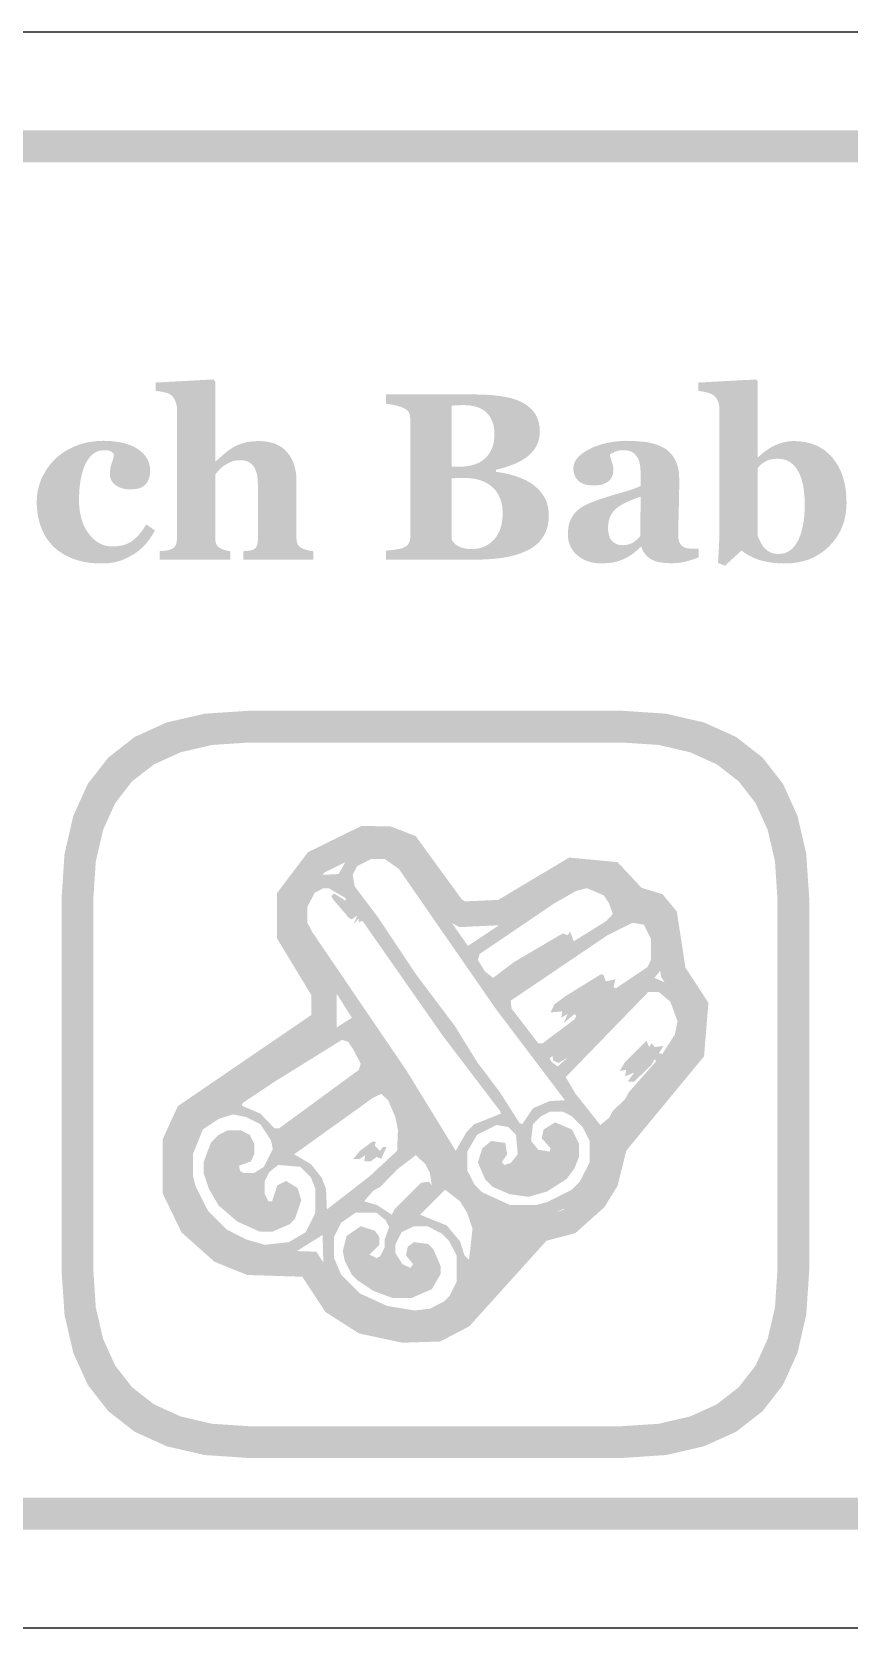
# Model space of a CAD drawing. Header units: millimetres. Extents: x 4 to 272, y 4 to 144.
# Drawn here: x 245.33 to 255.6, y 51.96 to 72.04 of the extents above; entities that cross this region are included whole.
import ezdxf

# ---------------------------------------------------------------- set-up
doc = ezdxf.new("R2010")
doc.units = ezdxf.units.MM
doc.layers.add('CUT', color=1, linetype='Continuous')
doc.layers.add('RASTER', color=7, linetype='Continuous')

msp = doc.modelspace()

# ---------------------------------------------------------------- hatches: boundary and pattern name
at = {"layer": 'RASTER'}
h = msp.add_hatch(color=7, dxfattribs=at)
h.paths.add_polyline_path([(209.2, 68.6), (209.234, 69.116), (209.337, 69.563), (209.509, 69.941), (209.75, 70.25), (210.059, 70.491), (210.438, 70.663), (210.884, 70.766), (211.4, 70.8), (268.6, 70.8), (269.116, 70.766), (269.563, 70.663), (269.941, 70.491), (270.25, 70.25), (270.491, 69.941), (270.663, 69.563), (270.766, 69.116), (270.8, 68.6), (270.8, 55.4), (270.766, 54.884), (270.662, 54.438), (270.491, 54.059), (270.25, 53.75), (269.941, 53.509), (269.563, 53.338), (269.116, 53.234), (268.6, 53.2), (211.4, 53.2), (210.884, 53.234), (210.438, 53.338), (210.059, 53.509), (209.75, 53.75), (209.509, 54.059), (209.337, 54.438), (209.234, 54.884), (209.2, 55.4)])
h.paths.add_polyline_path([(209.6, 68.6), (209.6, 55.4), (209.628, 54.978), (209.712, 54.613), (209.853, 54.303), (210.05, 54.05), (210.303, 53.853), (210.613, 53.712), (210.978, 53.628), (211.4, 53.6), (268.6, 53.6), (269.022, 53.628), (269.388, 53.712), (269.697, 53.853), (269.95, 54.05), (270.147, 54.303), (270.287, 54.613), (270.372, 54.978), (270.4, 55.4), (270.4, 68.6), (270.372, 69.022), (270.287, 69.387), (270.147, 69.697), (269.95, 69.95), (269.697, 70.147), (269.388, 70.288), (269.022, 70.372), (268.6, 70.4), (211.4, 70.4), (210.978, 70.372), (210.613, 70.288), (210.303, 70.147), (210.05, 69.95), (209.853, 69.697), (209.712, 69.387), (209.628, 69.022), (209.6, 68.6)], flags=0)
for points in [[(248.867, 65.4), (247.985, 65.4), (247.985, 65.507), (247.992, 65.508), (248, 65.508), (248.008, 65.509), (248.017, 65.51), (248.025, 65.511), (248.035, 65.512), (248.044, 65.513), (248.054, 65.514), (248.063, 65.515), (248.072, 65.517), (248.08, 65.518), (248.088, 65.52), (248.095, 65.522), (248.102, 65.524), (248.107, 65.526), (248.112, 65.529), (248.12, 65.533), (248.127, 65.538), (248.133, 65.543), (248.138, 65.549), (248.144, 65.555), (248.148, 65.561), (248.152, 65.568), (248.156, 65.576), (248.158, 65.584), (248.161, 65.593), (248.163, 65.603), (248.165, 65.614), (248.166, 65.626), (248.167, 65.638), (248.168, 65.652), (248.168, 65.667), (248.168, 66.352), (248.167, 66.389), (248.164, 66.423), (248.16, 66.455), (248.154, 66.484), (248.146, 66.511), (248.136, 66.536), (248.125, 66.558), (248.112, 66.578), (248.097, 66.595), (248.08, 66.61), (248.063, 66.623), (248.043, 66.634), (248.022, 66.642), (248, 66.648), (247.976, 66.651), (247.951, 66.652), (247.937, 66.652), (247.922, 66.651), (247.908, 66.65), (247.895, 66.648), (247.881, 66.646), (247.868, 66.643), (247.855, 66.639), (247.842, 66.635), (247.829, 66.63), (247.817, 66.625), (247.804, 66.619), (247.792, 66.613), (247.78, 66.607), (247.767, 66.599), (247.755, 66.592), (247.743, 66.584), (247.733, 66.576), (247.723, 66.569), (247.714, 66.561), (247.705, 66.554), (247.697, 66.546), (247.689, 66.539), (247.682, 66.531), (247.675, 66.524), (247.669, 66.516), (247.663, 66.509), (247.657, 66.501), (247.651, 66.495), (247.646, 66.488), (247.641, 66.482), (247.636, 66.475), (247.632, 66.469), (247.632, 65.683), (247.632, 65.67), (247.633, 65.657), (247.634, 65.645), (247.635, 65.634), (247.637, 65.624), (247.639, 65.614), (247.642, 65.605), (247.645, 65.597), (247.649, 65.589), (247.653, 65.582), (247.658, 65.575), (247.664, 65.568), (247.671, 65.562), (247.678, 65.556), (247.686, 65.55), (247.695, 65.545), (247.701, 65.542), (247.707, 65.539), (247.713, 65.536), (247.72, 65.533), (247.728, 65.53), (247.736, 65.527), (247.744, 65.524), (247.753, 65.522), (247.762, 65.519), (247.77, 65.517), (247.779, 65.515), (247.788, 65.513), (247.797, 65.511), (247.805, 65.509), (247.814, 65.508), (247.822, 65.507), (247.822, 65.4), (246.932, 65.4), (246.932, 65.507), (246.941, 65.508), (246.951, 65.508), (246.96, 65.509), (246.969, 65.51), (246.978, 65.511), (246.988, 65.512), (246.997, 65.513), (247.006, 65.514), (247.014, 65.515), (247.023, 65.517), (247.031, 65.518), (247.039, 65.52), (247.047, 65.522), (247.055, 65.524), (247.062, 65.526), (247.069, 65.529), (247.081, 65.534), (247.091, 65.539), (247.1, 65.544), (247.109, 65.55), (247.116, 65.557), (247.123, 65.564), (247.128, 65.571), (247.133, 65.579), (247.137, 65.588), (247.14, 65.597), (247.143, 65.607), (247.146, 65.618), (247.148, 65.629), (247.149, 65.641), (247.15, 65.653), (247.15, 65.667), (247.15, 67.3), (247.15, 67.312), (247.149, 67.324), (247.147, 67.336), (247.144, 67.348), (247.141, 67.361), (247.138, 67.374), (247.133, 67.386), (247.128, 67.4), (247.122, 67.412), (247.116, 67.424), (247.109, 67.435), (247.102, 67.446), (247.094, 67.455), (247.085, 67.464), (247.076, 67.472), (247.066, 67.479), (247.059, 67.483), (247.05, 67.488), (247.041, 67.492), (247.031, 67.496), (247.019, 67.499), (247.008, 67.503), (246.995, 67.506), (246.981, 67.509), (246.968, 67.511), (246.954, 67.514), (246.941, 67.516), (246.929, 67.518), (246.916, 67.519), (246.905, 67.521), (246.893, 67.522), (246.882, 67.523), (246.882, 67.629), (247.61, 67.668), (247.632, 67.644), (247.632, 66.636), (247.638, 66.636), (247.651, 66.649), (247.665, 66.661), (247.678, 66.672), (247.691, 66.684), (247.703, 66.695), (247.715, 66.706), (247.727, 66.716), (247.738, 66.726), (247.75, 66.736), (247.762, 66.747), (247.774, 66.757), (247.788, 66.767), (247.802, 66.777), (247.816, 66.787), (247.831, 66.797), (247.847, 66.808), (247.861, 66.816), (247.876, 66.825), (247.892, 66.833), (247.91, 66.84), (247.928, 66.848), (247.947, 66.855), (247.967, 66.861), (247.989, 66.868), (248.011, 66.874), (248.033, 66.879), (248.056, 66.883), (248.079, 66.886), (248.103, 66.889), (248.127, 66.891), (248.152, 66.892), (248.177, 66.893), (248.234, 66.891), (248.288, 66.884), (248.338, 66.874), (248.385, 66.859), (248.427, 66.839), (248.466, 66.816), (248.502, 66.788), (248.533, 66.756), (248.561, 66.721), (248.586, 66.683), (248.606, 66.642), (248.623, 66.599), (248.636, 66.552), (248.645, 66.503), (248.651, 66.452), (248.653, 66.398), (248.653, 65.68), (248.653, 65.667), (248.654, 65.654), (248.655, 65.642), (248.657, 65.631), (248.659, 65.621), (248.662, 65.611), (248.665, 65.602), (248.669, 65.593), (248.673, 65.586), (248.679, 65.578), (248.685, 65.571), (248.692, 65.564), (248.7, 65.558), (248.709, 65.552), (248.718, 65.547), (248.729, 65.542), (248.736, 65.539), (248.743, 65.536), (248.75, 65.534), (248.757, 65.531), (248.764, 65.529), (248.772, 65.526), (248.78, 65.524), (248.788, 65.522), (248.796, 65.519), (248.805, 65.517), (248.814, 65.515), (248.823, 65.514), (248.834, 65.512), (248.844, 65.51), (248.855, 65.508), (248.867, 65.507)], [(246.205, 65.353), (246.155, 65.354), (246.106, 65.357), (246.059, 65.361), (246.013, 65.368), (245.969, 65.376), (245.926, 65.386), (245.885, 65.399), (245.845, 65.412), (245.807, 65.428), (245.771, 65.445), (245.736, 65.463), (245.703, 65.483), (245.672, 65.503), (245.642, 65.526), (245.615, 65.549), (245.588, 65.574), (245.564, 65.601), (245.541, 65.629), (245.52, 65.658), (245.5, 65.688), (245.482, 65.719), (245.466, 65.752), (245.451, 65.785), (245.438, 65.82), (245.426, 65.856), (245.416, 65.893), (245.407, 65.93), (245.4, 65.969), (245.395, 66.008), (245.391, 66.048), (245.388, 66.088), (245.388, 66.129), (245.389, 66.167), (245.391, 66.205), (245.396, 66.242), (245.403, 66.278), (245.411, 66.314), (245.422, 66.35), (245.434, 66.385), (245.448, 66.42), (245.464, 66.453), (245.482, 66.486), (245.5, 66.518), (245.52, 66.549), (245.541, 66.578), (245.564, 66.607), (245.588, 66.635), (245.613, 66.661), (245.641, 66.687), (245.67, 66.712), (245.701, 66.735), (245.733, 66.757), (245.767, 66.778), (245.803, 66.797), (245.84, 66.815), (245.879, 66.832), (245.919, 66.847), (245.961, 66.86), (246.003, 66.871), (246.046, 66.88), (246.091, 66.887), (246.136, 66.892), (246.183, 66.895), (246.23, 66.896), (246.296, 66.894), (246.358, 66.889), (246.416, 66.881), (246.471, 66.87), (246.523, 66.856), (246.571, 66.838), (246.615, 66.818), (246.656, 66.794), (246.693, 66.767), (246.725, 66.738), (246.752, 66.707), (246.774, 66.674), (246.791, 66.639), (246.803, 66.601), (246.811, 66.561), (246.813, 66.519), (246.812, 66.493), (246.81, 66.469), (246.805, 66.446), (246.799, 66.424), (246.791, 66.403), (246.782, 66.384), (246.77, 66.366), (246.757, 66.349), (246.742, 66.334), (246.724, 66.321), (246.704, 66.31), (246.682, 66.301), (246.656, 66.294), (246.629, 66.289), (246.598, 66.286), (246.565, 66.285), (246.539, 66.286), (246.513, 66.288), (246.488, 66.292), (246.465, 66.298), (246.442, 66.305), (246.421, 66.314), (246.401, 66.325), (246.382, 66.338), (246.364, 66.351), (246.349, 66.366), (246.337, 66.382), (246.326, 66.398), (246.318, 66.416), (246.312, 66.435), (246.309, 66.454), (246.308, 66.475), (246.308, 66.493), (246.309, 66.511), (246.311, 66.529), (246.313, 66.547), (246.317, 66.564), (246.321, 66.582), (246.326, 66.6), (246.331, 66.617), (246.337, 66.634), (246.342, 66.65), (246.346, 66.665), (246.35, 66.679), (246.353, 66.692), (246.355, 66.704), (246.357, 66.715), (246.359, 66.724), (246.355, 66.731), (246.35, 66.737), (246.346, 66.742), (246.341, 66.747), (246.335, 66.752), (246.33, 66.757), (246.324, 66.761), (246.318, 66.765), (246.311, 66.768), (246.304, 66.771), (246.295, 66.773), (246.286, 66.775), (246.276, 66.776), (246.265, 66.778), (246.253, 66.778), (246.24, 66.778), (246.224, 66.778), (246.208, 66.776), (246.192, 66.774), (246.177, 66.771), (246.162, 66.766), (246.148, 66.761), (246.134, 66.755), (246.12, 66.748), (246.107, 66.739), (246.093, 66.729), (246.08, 66.718), (246.068, 66.705), (246.055, 66.691), (246.043, 66.675), (246.031, 66.658), (246.019, 66.639), (246.008, 66.62), (245.997, 66.6), (245.988, 66.577), (245.978, 66.554), (245.969, 66.528), (245.961, 66.501), (245.954, 66.473), (245.947, 66.443), (245.94, 66.411), (245.935, 66.378), (245.93, 66.344), (245.926, 66.307), (245.923, 66.27), (245.921, 66.23), (245.92, 66.19), (245.919, 66.147), (245.921, 66.083), (245.927, 66.023), (245.937, 65.966), (245.95, 65.912), (245.967, 65.861), (245.988, 65.813), (246.013, 65.768), (246.042, 65.727), (246.073, 65.689), (246.106, 65.657), (246.14, 65.629), (246.176, 65.607), (246.213, 65.589), (246.252, 65.577), (246.292, 65.569), (246.334, 65.567), (246.374, 65.568), (246.411, 65.572), (246.447, 65.577), (246.48, 65.585), (246.511, 65.595), (246.54, 65.608), (246.568, 65.623), (246.593, 65.64), (246.616, 65.659), (246.639, 65.68), (246.662, 65.702), (246.683, 65.727), (246.704, 65.754), (246.725, 65.782), (246.744, 65.813), (246.763, 65.845), (246.873, 65.769), (246.861, 65.747), (246.849, 65.725), (246.837, 65.704), (246.823, 65.684), (246.809, 65.663), (246.795, 65.644), (246.78, 65.625), (246.765, 65.606), (246.749, 65.588), (246.732, 65.57), (246.714, 65.553), (246.695, 65.536), (246.676, 65.52), (246.656, 65.504), (246.635, 65.489), (246.614, 65.475), (246.591, 65.46), (246.567, 65.447), (246.544, 65.434), (246.521, 65.422), (246.497, 65.411), (246.474, 65.401), (246.45, 65.392), (246.426, 65.384), (246.402, 65.377), (246.377, 65.37), (246.351, 65.365), (246.323, 65.361), (246.295, 65.357), (246.266, 65.355), (246.236, 65.354), (246.205, 65.353)]]:
    msp.add_hatch(color=7, dxfattribs=at).paths.add_polyline_path(points)
h = msp.add_hatch(color=7, dxfattribs=at)
h.paths.add_polyline_path([(251.615, 66.354), (251.638, 66.337), (251.659, 66.319), (251.68, 66.301), (251.7, 66.281), (251.718, 66.26), (251.736, 66.238), (251.752, 66.216), (251.767, 66.192), (251.781, 66.167), (251.793, 66.141), (251.803, 66.114), (251.811, 66.086), (251.817, 66.057), (251.822, 66.026), (251.825, 65.995), (251.826, 65.963), (251.825, 65.924), (251.822, 65.886), (251.816, 65.851), (251.809, 65.817), (251.8, 65.784), (251.788, 65.753), (251.775, 65.723), (251.759, 65.695), (251.741, 65.669), (251.722, 65.643), (251.701, 65.62), (251.678, 65.598), (251.653, 65.577), (251.627, 65.557), (251.598, 65.54), (251.568, 65.523), (251.534, 65.507), (251.499, 65.492), (251.463, 65.478), (251.426, 65.466), (251.387, 65.454), (251.347, 65.444), (251.306, 65.435), (251.264, 65.428), (251.22, 65.421), (251.174, 65.416), (251.126, 65.411), (251.077, 65.407), (251.025, 65.404), (250.972, 65.402), (250.916, 65.4), (250.859, 65.4), (249.779, 65.4), (249.779, 65.514), (249.791, 65.515), (249.803, 65.517), (249.817, 65.518), (249.831, 65.52), (249.845, 65.521), (249.861, 65.523), (249.877, 65.525), (249.894, 65.527), (249.91, 65.53), (249.925, 65.532), (249.939, 65.534), (249.952, 65.537), (249.964, 65.54), (249.974, 65.542), (249.983, 65.545), (249.99, 65.548), (250.003, 65.554), (250.015, 65.56), (250.026, 65.566), (250.036, 65.573), (250.045, 65.581), (250.052, 65.589), (250.059, 65.597), (250.064, 65.606), (250.069, 65.615), (250.073, 65.625), (250.076, 65.636), (250.079, 65.647), (250.081, 65.659), (250.083, 65.672), (250.084, 65.685), (250.084, 65.699), (250.084, 67.164), (250.084, 67.177), (250.083, 67.189), (250.082, 67.201), (250.08, 67.212), (250.078, 67.223), (250.075, 67.233), (250.072, 67.242), (250.068, 67.252), (250.063, 67.26), (250.057, 67.269), (250.049, 67.277), (250.04, 67.285), (250.03, 67.292), (250.018, 67.299), (250.005, 67.306), (249.99, 67.313), (249.979, 67.318), (249.967, 67.322), (249.954, 67.326), (249.941, 67.33), (249.928, 67.334), (249.914, 67.338), (249.9, 67.341), (249.885, 67.345), (249.87, 67.348), (249.856, 67.35), (249.842, 67.353), (249.828, 67.356), (249.815, 67.358), (249.803, 67.36), (249.791, 67.362), (249.779, 67.364), (249.779, 67.479), (250.909, 67.479), (251.012, 67.477), (251.107, 67.471), (251.195, 67.462), (251.276, 67.449), (251.349, 67.433), (251.415, 67.413), (251.473, 67.389), (251.524, 67.361), (251.568, 67.33), (251.607, 67.296), (251.639, 67.258), (251.666, 67.216), (251.686, 67.171), (251.701, 67.123), (251.71, 67.071), (251.713, 67.016), (251.712, 66.99), (251.71, 66.965), (251.707, 66.94), (251.702, 66.917), (251.696, 66.894), (251.689, 66.872), (251.68, 66.851), (251.67, 66.83), (251.659, 66.811), (251.647, 66.792), (251.633, 66.774), (251.619, 66.756), (251.603, 66.739), (251.586, 66.723), (251.568, 66.707), (251.549, 66.692), (251.53, 66.679), (251.511, 66.666), (251.491, 66.653), (251.47, 66.641), (251.448, 66.63), (251.426, 66.619), (251.402, 66.608), (251.377, 66.598), (251.352, 66.589), (251.327, 66.579), (251.301, 66.57), (251.274, 66.562), (251.247, 66.554), (251.22, 66.546), (251.192, 66.539), (251.164, 66.532), (251.164, 66.504), (251.192, 66.501), (251.221, 66.497), (251.251, 66.492), (251.28, 66.486), (251.31, 66.479), (251.34, 66.472), (251.37, 66.463), (251.401, 66.454), (251.431, 66.444), (251.46, 66.433), (251.489, 66.422), (251.516, 66.409), (251.542, 66.397), (251.567, 66.383), (251.592, 66.369), (251.615, 66.354)])
h.paths.add_polyline_path([(251.143, 66.979), (251.142, 67.021), (251.137, 67.061), (251.129, 67.098), (251.119, 67.133), (251.105, 67.165), (251.088, 67.196), (251.068, 67.223), (251.046, 67.249), (251.02, 67.271), (250.991, 67.291), (250.959, 67.308), (250.924, 67.321), (250.886, 67.332), (250.845, 67.339), (250.801, 67.344), (250.753, 67.345), (250.746, 67.345), (250.738, 67.345), (250.73, 67.345), (250.721, 67.345), (250.712, 67.344), (250.702, 67.344), (250.692, 67.344), (250.681, 67.343), (250.67, 67.343), (250.659, 67.342), (250.649, 67.342), (250.639, 67.341), (250.63, 67.341), (250.621, 67.34), (250.612, 67.34), (250.604, 67.339), (250.604, 66.569), (250.68, 66.569), (250.738, 66.571), (250.791, 66.576), (250.841, 66.584), (250.886, 66.597), (250.928, 66.612), (250.966, 66.631), (251, 66.654), (251.03, 66.68), (251.057, 66.708), (251.08, 66.74), (251.099, 66.774), (251.115, 66.81), (251.127, 66.848), (251.136, 66.89), (251.141, 66.933), (251.143, 66.979)], flags=0)
h.paths.add_polyline_path([(251.246, 65.982), (251.244, 66.034), (251.238, 66.084), (251.227, 66.13), (251.213, 66.173), (251.195, 66.213), (251.173, 66.25), (251.147, 66.284), (251.117, 66.314), (251.083, 66.341), (251.045, 66.365), (251.004, 66.385), (250.96, 66.401), (250.912, 66.414), (250.86, 66.423), (250.805, 66.428), (250.746, 66.43), (250.739, 66.43), (250.731, 66.43), (250.723, 66.429), (250.714, 66.429), (250.704, 66.429), (250.694, 66.429), (250.683, 66.428), (250.672, 66.428), (250.661, 66.427), (250.651, 66.427), (250.641, 66.426), (250.632, 66.426), (250.624, 66.425), (250.617, 66.425), (250.61, 66.424), (250.604, 66.424), (250.604, 65.664), (250.608, 65.65), (250.614, 65.638), (250.622, 65.625), (250.631, 65.614), (250.642, 65.603), (250.655, 65.592), (250.67, 65.582), (250.686, 65.572), (250.704, 65.563), (250.722, 65.556), (250.742, 65.549), (250.762, 65.544), (250.784, 65.54), (250.806, 65.537), (250.829, 65.535), (250.853, 65.535), (250.896, 65.537), (250.936, 65.542), (250.975, 65.551), (251.011, 65.564), (251.045, 65.581), (251.078, 65.601), (251.108, 65.624), (251.136, 65.652), (251.162, 65.683), (251.184, 65.716), (251.203, 65.753), (251.218, 65.793), (251.23, 65.836), (251.239, 65.881), (251.244, 65.93), (251.246, 65.982)], flags=0)
h = msp.add_hatch(color=7, dxfattribs=at)
h.paths.add_polyline_path([(255.57, 66.116), (255.566, 66.036), (255.556, 65.959), (255.539, 65.885), (255.515, 65.815), (255.485, 65.748), (255.447, 65.685), (255.403, 65.626), (255.352, 65.57), (255.296, 65.519), (255.236, 65.475), (255.173, 65.438), (255.106, 65.407), (255.035, 65.384), (254.96, 65.367), (254.882, 65.357), (254.801, 65.353), (254.769, 65.353), (254.739, 65.354), (254.709, 65.356), (254.681, 65.358), (254.654, 65.36), (254.628, 65.363), (254.603, 65.367), (254.579, 65.371), (254.556, 65.376), (254.534, 65.381), (254.513, 65.386), (254.493, 65.392), (254.474, 65.397), (254.455, 65.403), (254.438, 65.41), (254.421, 65.416), (254.405, 65.423), (254.389, 65.43), (254.375, 65.437), (254.361, 65.444), (254.348, 65.451), (254.336, 65.457), (254.324, 65.464), (254.314, 65.471), (254.304, 65.478), (254.295, 65.484), (254.286, 65.49), (254.278, 65.496), (254.27, 65.501), (254.263, 65.506), (254.256, 65.511), (254.25, 65.516), (254.041, 65.325), (253.954, 65.359), (253.956, 65.386), (253.958, 65.414), (253.959, 65.442), (253.961, 65.47), (253.962, 65.5), (253.964, 65.53), (253.965, 65.56), (253.967, 65.591), (253.968, 65.624), (253.969, 65.659), (253.97, 65.697), (253.97, 65.738), (253.971, 65.782), (253.971, 65.828), (253.972, 65.877), (253.972, 65.929), (253.972, 67.3), (253.971, 67.314), (253.97, 67.327), (253.968, 67.341), (253.966, 67.354), (253.963, 67.366), (253.959, 67.379), (253.954, 67.391), (253.949, 67.403), (253.943, 67.415), (253.937, 67.426), (253.93, 67.436), (253.922, 67.445), (253.915, 67.454), (253.906, 67.462), (253.897, 67.469), (253.888, 67.476), (253.881, 67.48), (253.873, 67.484), (253.864, 67.488), (253.854, 67.492), (253.843, 67.496), (253.832, 67.5), (253.82, 67.503), (253.807, 67.506), (253.794, 67.51), (253.781, 67.512), (253.768, 67.515), (253.755, 67.517), (253.743, 67.519), (253.731, 67.52), (253.719, 67.522), (253.708, 67.523), (253.708, 67.629), (254.432, 67.668), (254.454, 67.644), (254.454, 66.692), (254.462, 66.692), (254.489, 66.717), (254.516, 66.741), (254.543, 66.762), (254.571, 66.782), (254.598, 66.8), (254.626, 66.817), (254.654, 66.831), (254.682, 66.844), (254.71, 66.856), (254.739, 66.865), (254.767, 66.874), (254.795, 66.881), (254.823, 66.886), (254.851, 66.89), (254.88, 66.892), (254.908, 66.893), (254.983, 66.889), (255.053, 66.88), (255.12, 66.863), (255.183, 66.84), (255.241, 66.811), (255.296, 66.775), (255.346, 66.732), (255.393, 66.683), (255.434, 66.629), (255.47, 66.569), (255.501, 66.505), (255.526, 66.437), (255.545, 66.364), (255.559, 66.286), (255.567, 66.203), (255.57, 66.116)])
h.paths.add_polyline_path([(255.044, 66.099), (255.044, 66.126), (255.043, 66.154), (255.042, 66.181), (255.04, 66.208), (255.037, 66.235), (255.034, 66.261), (255.031, 66.287), (255.027, 66.313), (255.023, 66.339), (255.017, 66.363), (255.011, 66.387), (255.005, 66.411), (254.997, 66.433), (254.989, 66.455), (254.98, 66.476), (254.971, 66.496), (254.96, 66.515), (254.949, 66.533), (254.938, 66.551), (254.925, 66.567), (254.912, 66.582), (254.897, 66.597), (254.882, 66.61), (254.867, 66.622), (254.85, 66.634), (254.833, 66.643), (254.814, 66.651), (254.795, 66.658), (254.774, 66.663), (254.753, 66.667), (254.73, 66.669), (254.707, 66.67), (254.685, 66.67), (254.664, 66.668), (254.644, 66.666), (254.625, 66.663), (254.607, 66.659), (254.59, 66.654), (254.574, 66.648), (254.559, 66.641), (254.545, 66.633), (254.531, 66.624), (254.517, 66.615), (254.503, 66.604), (254.49, 66.593), (254.478, 66.581), (254.466, 66.568), (254.454, 66.554), (254.454, 65.702), (254.456, 65.694), (254.459, 65.686), (254.462, 65.677), (254.466, 65.668), (254.471, 65.658), (254.475, 65.648), (254.481, 65.636), (254.487, 65.625), (254.493, 65.613), (254.499, 65.602), (254.505, 65.592), (254.511, 65.583), (254.517, 65.574), (254.523, 65.565), (254.529, 65.558), (254.536, 65.551), (254.545, 65.542), (254.553, 65.533), (254.563, 65.525), (254.572, 65.517), (254.581, 65.51), (254.591, 65.504), (254.601, 65.498), (254.61, 65.493), (254.621, 65.488), (254.632, 65.484), (254.645, 65.481), (254.658, 65.478), (254.672, 65.476), (254.688, 65.474), (254.704, 65.474), (254.722, 65.473), (254.758, 65.476), (254.792, 65.483), (254.825, 65.496), (254.855, 65.514), (254.884, 65.537), (254.91, 65.565), (254.935, 65.598), (254.958, 65.637), (254.978, 65.68), (254.995, 65.727), (255.01, 65.778), (255.022, 65.834), (255.032, 65.894), (255.039, 65.958), (255.043, 66.026), (255.044, 66.099)], flags=0)
h = msp.add_hatch(color=7, dxfattribs=at)
h.paths.add_polyline_path([(253.709, 65.431), (253.693, 65.424), (253.676, 65.417), (253.658, 65.411), (253.639, 65.404), (253.62, 65.398), (253.6, 65.391), (253.579, 65.385), (253.557, 65.379), (253.535, 65.374), (253.513, 65.369), (253.49, 65.365), (253.467, 65.362), (253.443, 65.359), (253.42, 65.358), (253.395, 65.356), (253.371, 65.356), (253.328, 65.357), (253.287, 65.359), (253.249, 65.364), (253.215, 65.369), (253.183, 65.377), (253.154, 65.386), (253.129, 65.397), (253.106, 65.41), (253.086, 65.424), (253.067, 65.439), (253.05, 65.456), (253.035, 65.475), (253.021, 65.494), (253.009, 65.516), (252.999, 65.538), (252.99, 65.563), (252.981, 65.563), (252.969, 65.55), (252.957, 65.539), (252.945, 65.527), (252.933, 65.516), (252.921, 65.506), (252.909, 65.496), (252.897, 65.487), (252.885, 65.478), (252.874, 65.469), (252.862, 65.461), (252.85, 65.453), (252.838, 65.445), (252.825, 65.438), (252.813, 65.431), (252.8, 65.424), (252.787, 65.418), (252.769, 65.41), (252.753, 65.403), (252.736, 65.396), (252.719, 65.39), (252.703, 65.384), (252.686, 65.379), (252.67, 65.374), (252.654, 65.37), (252.637, 65.366), (252.619, 65.363), (252.599, 65.361), (252.578, 65.358), (252.555, 65.357), (252.53, 65.356), (252.504, 65.355), (252.476, 65.355), (252.434, 65.356), (252.394, 65.361), (252.356, 65.369), (252.319, 65.38), (252.283, 65.394), (252.249, 65.411), (252.217, 65.431), (252.186, 65.455), (252.158, 65.481), (252.133, 65.509), (252.113, 65.539), (252.096, 65.572), (252.083, 65.606), (252.073, 65.642), (252.068, 65.68), (252.066, 65.721), (252.066, 65.744), (252.068, 65.767), (252.07, 65.788), (252.073, 65.809), (252.076, 65.829), (252.081, 65.848), (252.086, 65.866), (252.092, 65.883), (252.099, 65.899), (252.107, 65.915), (252.115, 65.93), (252.124, 65.945), (252.134, 65.96), (252.144, 65.974), (252.155, 65.988), (252.167, 66.001), (252.178, 66.012), (252.19, 66.023), (252.202, 66.033), (252.214, 66.043), (252.227, 66.053), (252.241, 66.062), (252.255, 66.07), (252.269, 66.078), (252.283, 66.086), (252.298, 66.093), (252.314, 66.101), (252.329, 66.108), (252.345, 66.115), (252.362, 66.122), (252.378, 66.129), (252.396, 66.135), (252.429, 66.147), (252.465, 66.16), (252.502, 66.172), (252.541, 66.185), (252.581, 66.197), (252.623, 66.21), (252.667, 66.223), (252.712, 66.236), (252.757, 66.249), (252.798, 66.261), (252.836, 66.273), (252.872, 66.285), (252.904, 66.296), (252.933, 66.308), (252.959, 66.318), (252.981, 66.329), (252.981, 66.469), (252.981, 66.479), (252.981, 66.489), (252.981, 66.5), (252.98, 66.512), (252.979, 66.524), (252.978, 66.537), (252.977, 66.551), (252.976, 66.566), (252.974, 66.581), (252.972, 66.595), (252.969, 66.608), (252.966, 66.621), (252.963, 66.634), (252.959, 66.645), (252.955, 66.657), (252.951, 66.667), (252.945, 66.679), (252.939, 66.69), (252.932, 66.7), (252.924, 66.71), (252.916, 66.72), (252.907, 66.729), (252.897, 66.738), (252.886, 66.746), (252.875, 66.754), (252.863, 66.76), (252.849, 66.766), (252.835, 66.77), (252.82, 66.774), (252.805, 66.776), (252.788, 66.778), (252.771, 66.778), (252.755, 66.778), (252.74, 66.777), (252.725, 66.776), (252.711, 66.774), (252.698, 66.771), (252.686, 66.768), (252.674, 66.764), (252.663, 66.76), (252.652, 66.756), (252.642, 66.751), (252.633, 66.746), (252.624, 66.742), (252.615, 66.737), (252.607, 66.732), (252.6, 66.728), (252.593, 66.723), (252.595, 66.715), (252.596, 66.706), (252.599, 66.696), (252.602, 66.686), (252.605, 66.674), (252.609, 66.662), (252.613, 66.648), (252.618, 66.633), (252.623, 66.618), (252.627, 66.604), (252.631, 66.589), (252.634, 66.574), (252.636, 66.56), (252.637, 66.546), (252.638, 66.532), (252.639, 66.518), (252.638, 66.511), (252.638, 66.504), (252.637, 66.497), (252.635, 66.49), (252.634, 66.482), (252.631, 66.473), (252.629, 66.465), (252.625, 66.455), (252.622, 66.446), (252.618, 66.438), (252.614, 66.43), (252.609, 66.422), (252.604, 66.415), (252.599, 66.408), (252.593, 66.402), (252.587, 66.396), (252.579, 66.389), (252.57, 66.382), (252.561, 66.376), (252.552, 66.37), (252.542, 66.365), (252.532, 66.36), (252.522, 66.355), (252.512, 66.351), (252.501, 66.347), (252.488, 66.344), (252.474, 66.341), (252.459, 66.339), (252.442, 66.337), (252.424, 66.336), (252.405, 66.335), (252.384, 66.335), (252.354, 66.335), (252.326, 66.338), (252.3, 66.343), (252.276, 66.349), (252.253, 66.358), (252.233, 66.368), (252.214, 66.38), (252.198, 66.394), (252.183, 66.409), (252.17, 66.426), (252.159, 66.443), (252.151, 66.462), (252.144, 66.482), (252.139, 66.503), (252.136, 66.525), (252.135, 66.548), (252.136, 66.569), (252.139, 66.588), (252.144, 66.608), (252.151, 66.626), (252.16, 66.644), (252.171, 66.662), (252.185, 66.679), (252.2, 66.696), (252.217, 66.712), (252.234, 66.727), (252.253, 66.741), (252.272, 66.755), (252.293, 66.768), (252.314, 66.781), (252.336, 66.792), (252.359, 66.803), (252.382, 66.814), (252.407, 66.824), (252.432, 66.833), (252.458, 66.842), (252.485, 66.851), (252.513, 66.858), (252.542, 66.865), (252.571, 66.871), (252.601, 66.877), (252.63, 66.882), (252.659, 66.886), (252.687, 66.89), (252.715, 66.892), (252.742, 66.894), (252.768, 66.895), (252.794, 66.896), (252.829, 66.895), (252.864, 66.895), (252.897, 66.893), (252.93, 66.891), (252.962, 66.889), (252.994, 66.886), (253.025, 66.883), (253.055, 66.879), (253.084, 66.874), (253.113, 66.868), (253.14, 66.861), (253.167, 66.853), (253.194, 66.844), (253.219, 66.833), (253.244, 66.822), (253.269, 66.809), (253.291, 66.796), (253.312, 66.781), (253.331, 66.764), (253.35, 66.746), (253.367, 66.727), (253.384, 66.706), (253.399, 66.684), (253.413, 66.66), (253.425, 66.635), (253.436, 66.608), (253.445, 66.579), (253.453, 66.548), (253.459, 66.516), (253.463, 66.481), (253.465, 66.445), (253.466, 66.406), (253.466, 66.364), (253.466, 66.32), (253.465, 66.274), (253.465, 66.225), (253.464, 66.175), (253.463, 66.123), (253.461, 66.07), (253.46, 66.014), (253.458, 65.959), (253.457, 65.91), (253.456, 65.865), (253.455, 65.826), (253.454, 65.791), (253.454, 65.761), (253.453, 65.735), (253.453, 65.715), (253.453, 65.699), (253.454, 65.684), (253.456, 65.669), (253.458, 65.656), (253.461, 65.643), (253.464, 65.632), (253.468, 65.621), (253.473, 65.611), (253.478, 65.602), (253.484, 65.593), (253.491, 65.585), (253.498, 65.578), (253.506, 65.571), (253.515, 65.565), (253.524, 65.559), (253.534, 65.554), (253.54, 65.551), (253.548, 65.549), (253.556, 65.546), (253.566, 65.544), (253.576, 65.543), (253.587, 65.542), (253.599, 65.541), (253.612, 65.54), (253.625, 65.539), (253.638, 65.539), (253.651, 65.539), (253.663, 65.538), (253.675, 65.538), (253.687, 65.538), (253.698, 65.538), (253.709, 65.538)])
h.paths.add_polyline_path([(252.981, 66.194), (252.961, 66.187), (252.941, 66.18), (252.92, 66.172), (252.9, 66.164), (252.879, 66.156), (252.859, 66.148), (252.839, 66.139), (252.819, 66.13), (252.799, 66.121), (252.78, 66.112), (252.763, 66.103), (252.746, 66.093), (252.73, 66.084), (252.714, 66.074), (252.7, 66.065), (252.687, 66.055), (252.674, 66.044), (252.661, 66.033), (252.65, 66.021), (252.639, 66.008), (252.628, 65.995), (252.619, 65.98), (252.61, 65.966), (252.602, 65.95), (252.595, 65.934), (252.589, 65.917), (252.583, 65.899), (252.579, 65.881), (252.576, 65.862), (252.573, 65.842), (252.572, 65.821), (252.571, 65.8), (252.572, 65.772), (252.575, 65.747), (252.579, 65.723), (252.584, 65.701), (252.592, 65.682), (252.601, 65.664), (252.611, 65.648), (252.623, 65.634), (252.637, 65.622), (252.651, 65.612), (252.666, 65.603), (252.681, 65.596), (252.698, 65.59), (252.715, 65.586), (252.733, 65.584), (252.751, 65.583), (252.771, 65.584), (252.79, 65.585), (252.808, 65.588), (252.825, 65.591), (252.841, 65.596), (252.856, 65.602), (252.871, 65.608), (252.884, 65.616), (252.897, 65.625), (252.909, 65.634), (252.921, 65.643), (252.933, 65.653), (252.944, 65.663), (252.955, 65.674), (252.966, 65.686), (252.976, 65.697)], flags=0)
h = msp.add_hatch(color=7, dxfattribs=at)
h.paths.add_polyline_path([(245.7, 61.15), (245.737, 61.701), (245.847, 62.178), (246.03, 62.582), (246.288, 62.912), (246.618, 63.17), (247.022, 63.353), (247.499, 63.463), (248.05, 63.5), (252.75, 63.5), (253.301, 63.463), (253.778, 63.353), (254.182, 63.17), (254.513, 62.912), (254.77, 62.582), (254.953, 62.178), (255.063, 61.701), (255.1, 61.15), (255.1, 56.45), (255.063, 55.899), (254.953, 55.422), (254.77, 55.018), (254.513, 54.687), (254.182, 54.43), (253.778, 54.247), (253.301, 54.137), (252.75, 54.1), (248.05, 54.1), (247.499, 54.137), (247.022, 54.247), (246.618, 54.43), (246.288, 54.688), (246.03, 55.018), (245.847, 55.422), (245.737, 55.899), (245.7, 56.45)])
h.paths.add_polyline_path([(246.1, 61.15), (246.1, 56.45), (246.13, 55.993), (246.222, 55.597), (246.374, 55.262), (246.588, 54.988), (246.862, 54.774), (247.197, 54.622), (247.593, 54.53), (248.05, 54.5), (252.75, 54.5), (253.207, 54.53), (253.603, 54.622), (253.938, 54.774), (254.213, 54.988), (254.426, 55.262), (254.578, 55.597), (254.67, 55.993), (254.7, 56.45), (254.7, 61.15), (254.67, 61.607), (254.578, 62.003), (254.426, 62.338), (254.213, 62.613), (253.938, 62.826), (253.603, 62.978), (253.207, 63.07), (252.75, 63.1), (248.05, 63.1), (247.593, 63.07), (247.197, 62.978), (246.862, 62.826), (246.587, 62.613), (246.374, 62.338), (246.222, 62.003), (246.13, 61.607), (246.1, 61.15)], flags=0)
h = msp.add_hatch(color=7, dxfattribs=at)
h.paths.add_polyline_path([(249.472, 62.052), (249.841, 62.044), (250.152, 61.923), (250.736, 61.122), (250.775, 61.102), (251.191, 61.121), (252.082, 61.653), (252.69, 61.596), (252.993, 61.272), (253.256, 61.193), (253.436, 60.974), (253.544, 60.269), (253.833, 59.827), (253.778, 59.153), (252.801, 57.967), (252.69, 57.523), (252.524, 57.254), (252.16, 56.928), (251.797, 56.833), (250.826, 55.756), (250.46, 55.565), (249.982, 55.55), (249.439, 55.667), (249.018, 55.936), (248.726, 56.38), (248.035, 56.402), (247.624, 56.567), (247.208, 56.938), (246.971, 57.428), (246.971, 58.109), (247.161, 58.526), (248.839, 59.672), (248.839, 59.925), (248.41, 60.634), (248.41, 61.208), (248.797, 61.72)])
h.paths.add_polyline_path([(249.543, 61.73), (249.006, 61.466), (248.73, 61.101), (248.73, 60.724), (249.159, 60.014), (249.159, 59.503), (247.415, 58.312), (247.291, 58.039), (247.291, 57.502), (247.468, 57.135), (247.795, 56.843), (248.101, 56.72), (248.903, 56.695), (249.248, 56.169), (249.563, 55.968), (250.011, 55.871), (250.377, 55.883), (250.627, 56.013), (251.624, 57.119), (252.004, 57.218), (252.276, 57.462), (252.392, 57.648), (252.508, 58.115), (253.467, 59.279), (253.505, 59.743), (253.238, 60.152), (253.133, 60.839), (253.071, 60.915), (252.819, 60.99), (252.539, 61.289), (252.156, 61.325), (251.286, 60.806), (250.704, 60.778), (250.522, 60.872), (249.948, 61.658), (249.777, 61.725), (249.543, 61.73)], flags=0)
h = msp.add_hatch(color=7, dxfattribs=at)
h.paths.add_polyline_path([(249.538, 61.794), (249.762, 61.804), (250.006, 61.68), (250.81, 60.542), (251.861, 61.245), (252.173, 61.402), (252.44, 61.402), (252.618, 61.312), (252.685, 61.245), (252.799, 61.024), (253.01, 61), (253.154, 60.91), (253.277, 60.666), (253.277, 60.364), (253.22, 60.22), (253.154, 60.14), (253.388, 60.039), (253.488, 59.939), (253.612, 59.628), (253.579, 59.393), (253.421, 59.115), (252.531, 58.064), (252.507, 57.82), (252.44, 57.619), (252.35, 57.475), (252.116, 57.274), (251.66, 57.093), (251.513, 56.906), (251.326, 56.725), (251.279, 56.638), (251.024, 56.39), (250.977, 56.303), (250.609, 55.935), (250.365, 55.811), (249.896, 55.811), (249.561, 55.911), (249.283, 56.069), (249.149, 56.203), (249.025, 56.414), (248.992, 56.514), (248.982, 56.906), (248.624, 56.681), (248.389, 56.615), (248.122, 56.648), (247.743, 56.805), (247.643, 56.872), (247.375, 57.174), (247.218, 57.518), (247.218, 57.686), (247.184, 57.753), (247.251, 58.121), (247.408, 58.399), (249.35, 59.638), (248.969, 60.24), (248.781, 60.488), (248.657, 60.733), (248.624, 60.967), (248.734, 61.258), (248.815, 61.345), (248.992, 61.436), (249.183, 61.446), (249.317, 61.68)])
h.paths.add_polyline_path([(249.595, 61.636), (249.417, 61.546), (249.36, 61.436), (249.384, 61.292), (249.672, 60.91), (250.154, 60.187), (250.643, 59.537), (250.924, 59.082), (251.212, 58.7), (251.459, 58.312), (251.493, 58.299), (251.627, 58.499), (251.838, 58.59), (252.029, 58.6), (251.158, 59.752), (249.939, 61.513), (249.762, 61.636)], flags=0)
h.paths.add_polyline_path([(248.992, 61.268), (248.882, 61.211), (248.791, 61.034), (248.791, 60.833), (248.848, 60.722), (250.04, 58.968), (250.656, 57.964), (250.79, 58.198), (250.89, 58.299), (251.225, 58.432), (251.212, 58.466), (250.489, 59.417), (249.484, 60.856), (249.437, 60.843), (249.437, 60.89), (249.37, 60.81), (249.417, 60.923), (249.35, 60.876), (249.317, 60.89), (249.116, 61.124), (249.092, 61.168), (249.126, 61.201), (249.27, 61.111), (249.27, 61.144), (249.059, 61.268)], flags=0)
h.paths.add_polyline_path([(252.306, 61.268), (252.173, 61.235), (251.895, 61.077), (250.957, 60.441), (250.934, 60.364), (251.024, 60.22), (251.125, 60.14), (251.392, 60.341), (251.962, 60.676), (252.005, 60.699), (252.062, 60.676), (252.096, 60.722), (252.139, 60.599), (252.551, 60.856), (252.631, 60.943), (252.584, 61.077), (252.517, 61.178)], flags=0)
h.paths.add_polyline_path([(252.876, 60.833), (252.564, 60.676), (251.346, 59.852), (251.359, 59.752), (251.694, 59.316), (251.747, 59.316), (252.149, 59.618), (252.173, 59.661), (252.149, 59.685), (252.015, 59.571), (252.062, 59.685), (251.982, 59.638), (251.995, 59.718), (251.848, 59.705), (251.895, 59.805), (252.029, 59.906), (252.484, 60.187), (252.517, 60.173), (252.541, 60.096), (252.665, 60.12), (252.641, 60.029), (252.665, 60.006), (253.066, 60.274), (253.11, 60.364), (253.11, 60.632), (253.02, 60.81)], flags=0)
h.paths.add_polyline_path([(253.077, 59.962), (252.039, 58.891), (252.163, 58.68), (252.474, 58.289), (252.584, 58.379), (252.631, 58.466), (252.785, 58.613), (252.832, 58.7), (253.177, 59.092), (253.154, 59.115), (253.12, 59.048), (252.899, 58.834), (252.819, 58.834), (252.899, 58.948), (252.785, 58.901), (252.799, 58.982), (252.718, 58.968), (252.785, 59.082), (253.053, 59.35), (253.087, 59.269), (253.12, 59.316), (253.154, 59.269), (253.267, 59.283), (253.21, 59.192), (253.254, 59.182), (253.411, 59.427), (253.445, 59.594), (253.354, 59.839), (253.21, 59.962)], flags=0)
h.paths.add_polyline_path([(249.226, 59.36), (248.379, 58.834), (247.978, 58.566), (247.964, 58.533), (248.199, 58.432), (248.379, 58.245), (248.433, 58.245), (249.437, 58.982), (249.461, 59.059), (249.37, 59.236), (249.303, 59.336)], flags=0)
h.paths.add_polyline_path([(251.871, 59.159), (251.838, 59.125), (251.861, 59.082), (251.938, 59.025), (252.062, 59.136), (251.948, 59.069), (251.881, 59.102)], flags=0)
h.paths.add_polyline_path([(249.719, 58.68), (249.618, 58.633), (248.624, 57.92), (248.835, 57.796), (248.969, 57.629), (249.025, 57.485), (249.036, 57.227), (249.571, 57.642), (249.919, 57.964), (249.929, 58.222), (249.896, 58.389), (249.806, 58.6)], flags=0)
h.paths.add_polyline_path([(251.838, 58.456), (251.727, 58.399), (251.627, 58.299), (251.603, 58.088), (251.694, 57.977), (251.838, 57.954), (251.848, 57.997), (251.737, 58.121), (251.761, 58.232), (251.905, 58.322), (252.116, 58.232), (252.206, 58.054), (252.206, 57.887), (252.149, 57.743), (252.049, 57.609), (251.804, 57.452), (251.57, 57.385), (251.336, 57.418), (251.125, 57.508), (251.024, 57.609), (250.934, 57.82), (250.991, 57.997), (251.101, 58.088), (251.279, 58.064), (251.302, 57.92), (251.235, 57.82), (251.269, 57.786), (251.346, 57.81), (251.436, 57.92), (251.413, 58.165), (251.312, 58.265), (251.168, 58.289), (250.924, 58.165), (250.8, 57.954), (250.8, 57.719), (250.89, 57.542), (250.991, 57.441), (251.336, 57.284), (251.67, 57.284), (251.804, 57.318), (252.116, 57.475), (252.216, 57.575), (252.34, 57.82), (252.34, 58.088), (252.25, 58.265), (252.116, 58.399), (252.005, 58.456)], flags=0)
h.paths.add_polyline_path([(247.854, 58.422), (247.676, 58.366), (247.475, 58.232), (247.351, 57.92), (247.351, 57.652), (247.385, 57.518), (247.542, 57.207), (247.777, 56.973), (248.021, 56.849), (248.255, 56.782), (248.557, 56.815), (248.768, 56.939), (248.892, 57.184), (248.892, 57.485), (248.835, 57.629), (248.701, 57.763), (248.423, 57.786), (248.312, 57.696), (248.255, 57.585), (248.255, 57.418), (248.299, 57.328), (248.346, 57.328), (248.413, 57.529), (248.523, 57.585), (248.667, 57.495), (248.714, 57.341), (248.634, 57.107), (248.567, 57.04), (248.356, 56.949), (248.188, 56.949), (247.911, 57.073), (247.676, 57.274), (247.552, 57.485), (247.485, 57.686), (247.485, 57.82), (247.576, 58.064), (247.676, 58.165), (247.787, 58.222), (247.954, 58.222), (248.065, 58.165), (248.122, 58.054), (248.122, 57.92), (248.078, 57.83), (247.931, 57.776), (247.944, 57.709), (247.988, 57.686), (248.122, 57.686), (248.245, 57.763), (248.356, 57.987), (248.332, 58.098), (248.199, 58.299), (248.021, 58.389)], flags=0)
h.paths.add_polyline_path([(249.605, 58.078), (249.652, 58.078), (249.638, 58.031), (249.705, 57.964), (249.739, 58.011), (249.785, 58.011), (249.719, 57.863), (249.662, 57.887), (249.585, 57.83), (249.504, 57.83), (249.518, 57.91), (249.451, 57.863), (249.37, 57.863), (249.451, 57.964)], flags=0)
h.paths.add_polyline_path([(250.154, 57.91), (249.919, 57.729), (249.705, 57.508), (249.618, 57.462), (249.504, 57.328), (249.662, 57.284), (249.852, 57.16), (249.886, 57.227), (250.221, 57.562), (250.321, 57.575), (250.355, 57.529), (250.331, 57.686), (250.274, 57.796)], flags=0)
h.paths.add_polyline_path([(250.522, 57.475), (250.207, 57.16), (250.542, 57.026), (250.71, 56.825), (250.766, 56.648), (250.823, 56.591), (250.867, 56.983), (250.8, 57.184), (250.71, 57.328)], flags=0)
h.paths.add_polyline_path([(249.394, 57.184), (249.216, 57.06), (249.126, 56.882), (249.126, 56.615), (249.216, 56.404), (249.451, 56.169), (249.796, 56.012), (250.14, 55.955), (250.331, 55.978), (250.509, 56.069), (250.576, 56.136), (250.666, 56.313), (250.666, 56.648), (250.576, 56.825), (250.475, 56.926), (250.298, 57.016), (250.13, 57.016), (249.973, 56.939), (249.896, 56.782), (249.896, 56.681), (249.986, 56.538), (250.087, 56.491), (250.12, 56.538), (250.03, 56.648), (250.053, 56.758), (250.13, 56.815), (250.308, 56.792), (250.375, 56.725), (250.465, 56.514), (250.465, 56.414), (250.355, 56.223), (250.097, 56.112), (249.862, 56.112), (249.618, 56.203), (249.417, 56.337), (249.35, 56.404), (249.26, 56.581), (249.236, 56.705), (249.283, 56.892), (249.461, 57.016), (249.638, 56.959), (249.695, 56.882), (249.695, 56.782), (249.571, 56.658), (249.662, 56.615), (249.705, 56.638), (249.762, 56.748), (249.762, 56.849), (249.819, 57.006), (249.772, 57.093), (249.662, 57.184)], flags=0)

# ---------------------------------------------------------------- linework, layer by layer
at = {"layer": 'CUT'}
for points in [[(210.999, 72.04), (269.001, 72.04)], [(269.001, 51.96), (210.999, 51.96)]]:
    msp.add_lwpolyline(points, dxfattribs=at)

doc.saveas('drawing.dxf')
